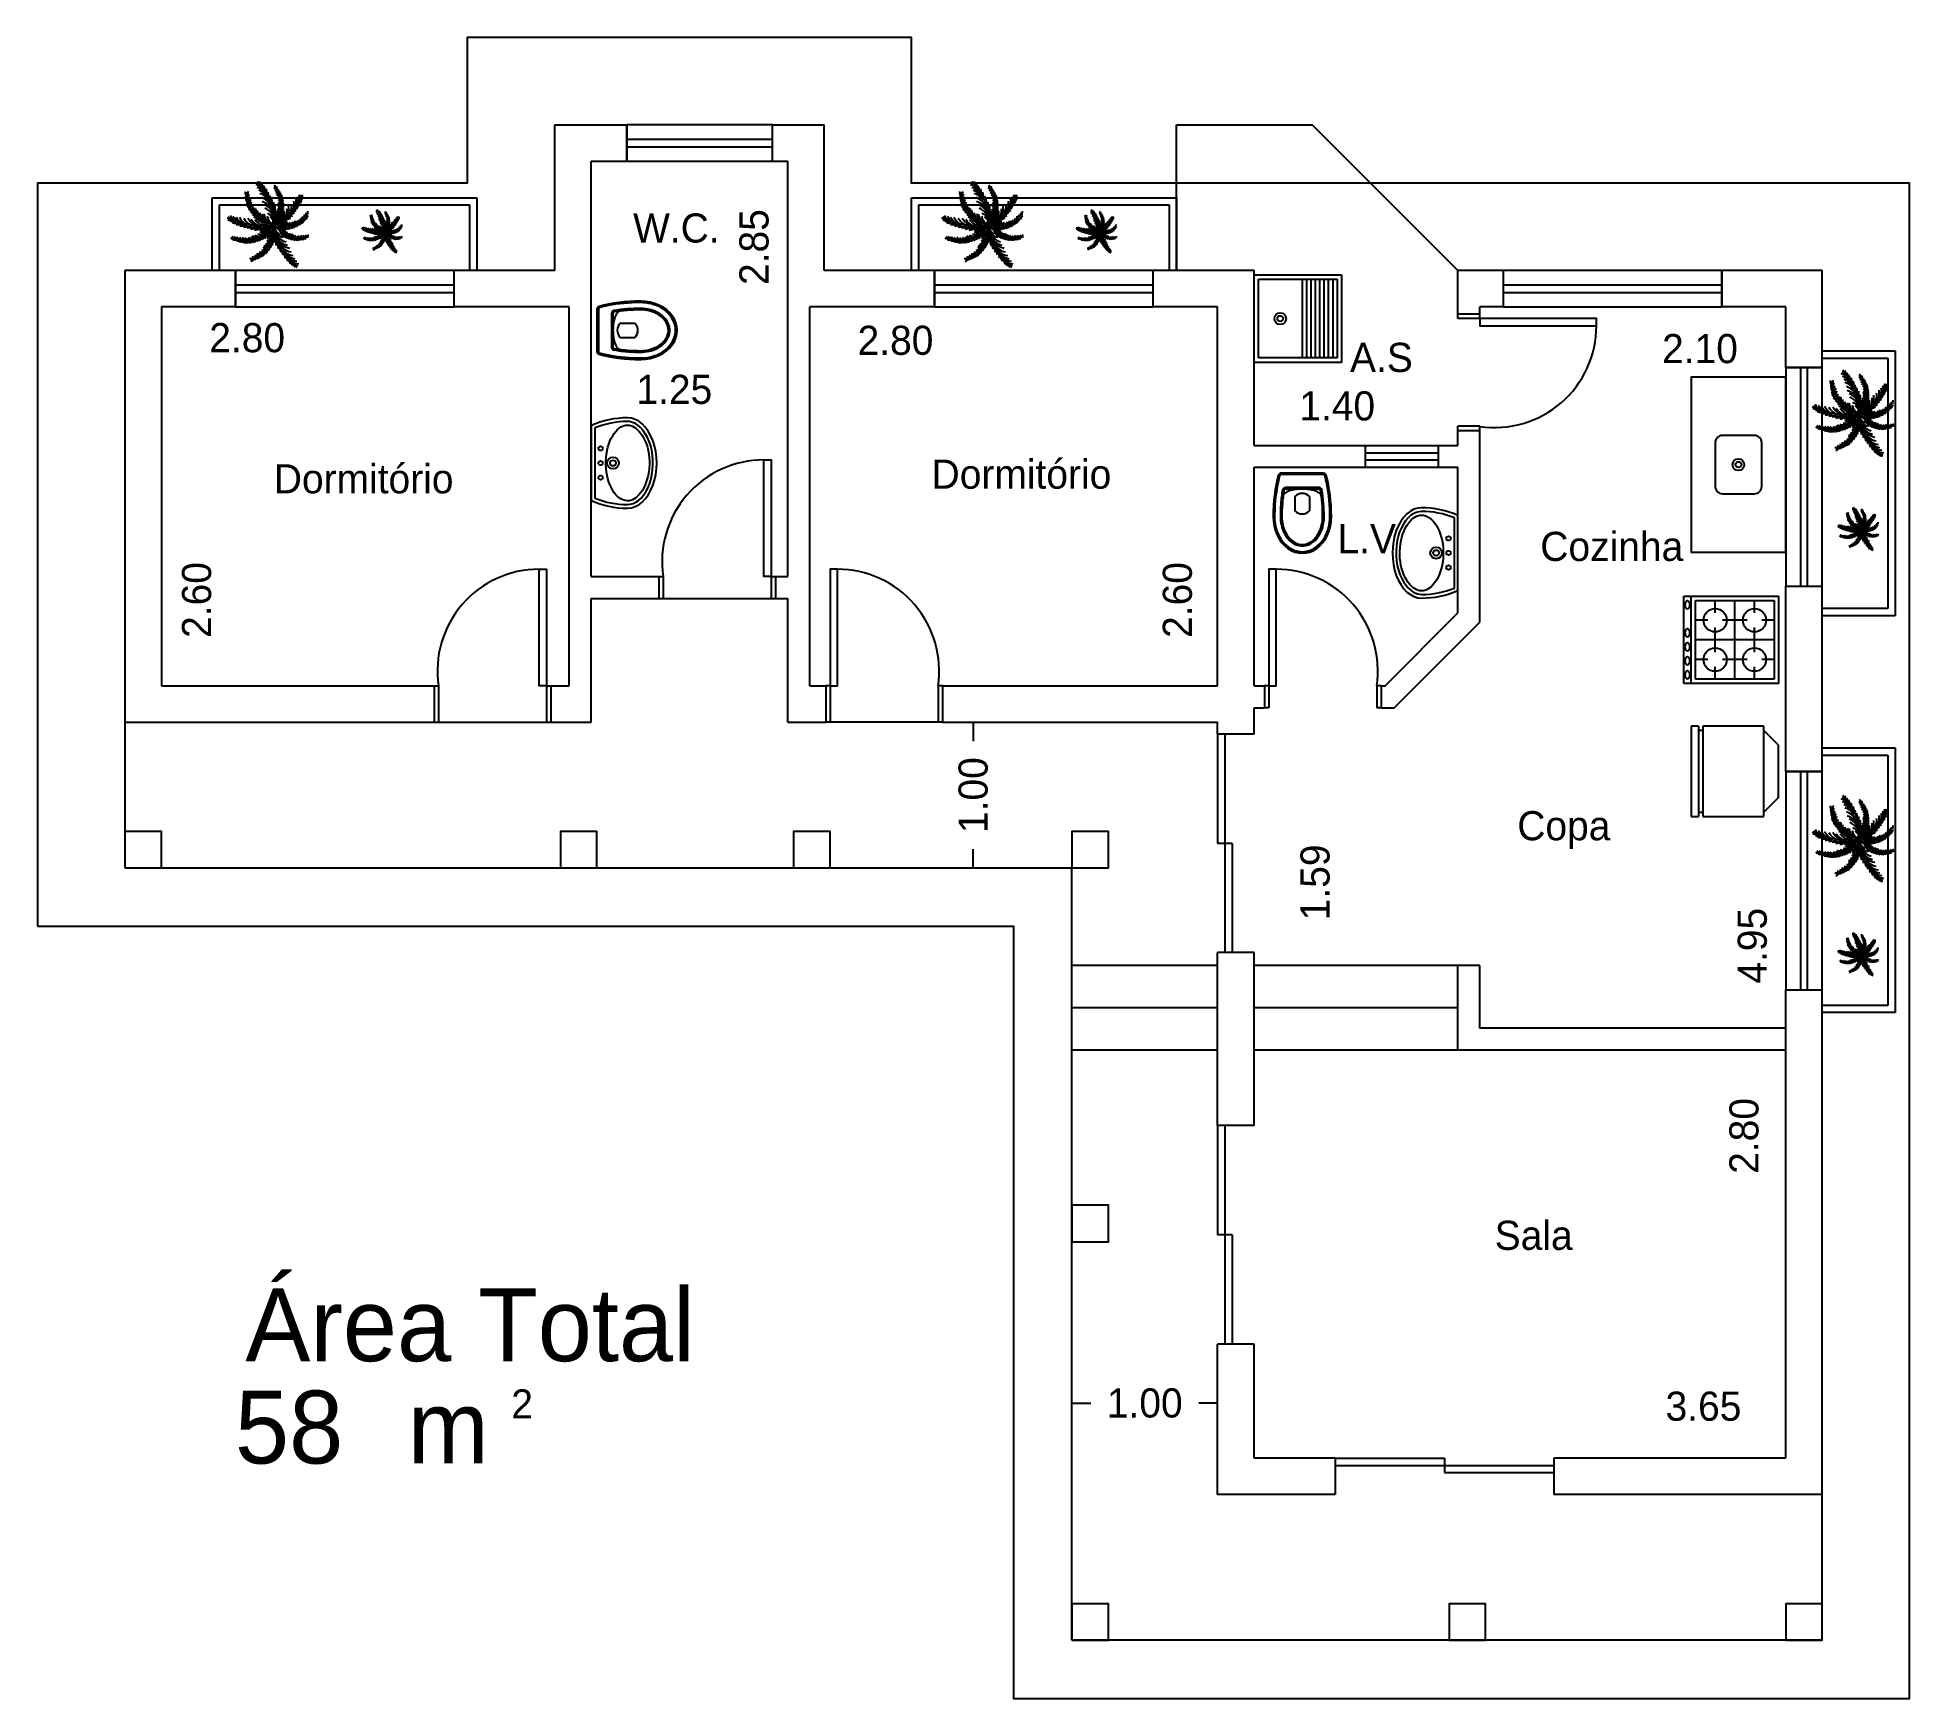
# Model space of a CAD drawing. Extents: x 3.8 to 16.6, y 7 to 18.4.
import ezdxf

# ---------------------------------------------------------------- set-up
doc = ezdxf.new("R2010")
doc.units = 0
doc.layers.get('0').update_dxf_attribs({"linetype": 'CONTINUOUS'})
doc.layers.get('DEFPOINTS').update_dxf_attribs({"linetype": 'CONTINUOUS'})
for name, color, linetype in [('ARQ3', 3, 'CONTINUOUS'), ('BLOCO', 7, 'CONTINUOUS'), ('BLOCOS', 7, 'CONTINUOUS'), ('HACHURA', 1, 'CONTINUOUS'), ('VEGETACAO', 3, 'CONTINUOUS')]:
    doc.layers.add(name, color=color, linetype=linetype)
doc.styles.add('PADRÃO', font='', dxfattribs={"height": 0.2})
doc.styles.get('PADRÃO').set_extended_font_data('AvantGarde Bk BT')
doc.dimstyles.new('PADRÃOS', dxfattribs={"dimtxt": 0.15, "dimasz": 0.1, "dimexe": 1.25, "dimexo": 0.625, "dimgap": 0.1, "dimtad": 0, "dimjust": 1, "dimzin": 1, "dimdsep": 46, "dimtxsty": 'PADRÃO', "dimcen": 2.5, "dimse1": 1, "dimse2": 1, "dimsd1": 1, "dimsd2": 1, "dimclrt": 1, "dimadec": 0, "dimazin": 0, "dimtfac": 1, "dimtdec": 4, "dimtmove": 0, "dimatfit": 3, "dimfxl": 1, "dimtolj": 1, "dimtzin": 0, "dimarcsym": 0})

# ---------------------------------------------------------------- blocks, each defined once
blk = doc.blocks.new('J1')
at = {"layer": 'BLOCO'}
for p, q in [((0, 0.25), (0, 0)), ((1, 0.25), (0, 0.25)), ((1, 0.15), (0, 0.15)), ((1, 0), (1, 0.25)), ((0, 0.1), (1, 0.1)), ((0, 0), (1, 0))]:
    blk.add_line(p, q, dxfattribs=at)
blk = doc.blocks.new('J15')
at = {"layer": 'BLOCO'}
for p, q in [((1.5, 0.25), (0, 0.25)), ((0, 0.25), (0, 0)), ((1.5, 0.15), (0, 0.15)), ((1.5, 0), (1.5, 0.25)), ((0, 0.1), (1.5, 0.1)), ((0, 0), (1.5, 0))]:
    blk.add_line(p, q, dxfattribs=at)
blk = doc.blocks.new('P80D15')
at = {"layer": 'BLOCO', "ltscale": 0.015}
for p, q in [((0, 0.15), (0, 0)), ((0, 0.15), (0.03, 0.15)), ((0.03, 0.15), (0.03, 0)), ((0.77, 0.15), (0.77, 0)), ((0.77, 0.15), (0.8, 0.15)), ((0.8, 0.15), (0.8, 0)), ((0, 0), (0.03, 0)), ((0.77, 0), (0.8, 0))]:
    blk.add_line(p, q, dxfattribs=at)
at = {"layer": 'BLOCO'}
blk.add_lwpolyline([(0.77, 0.15), (0.72, 0.15), (0.72, 0.95), (0.77, 0.95)], close=True, dxfattribs=at)
at = {"layer": 'BLOCO', "ltscale": 0.015}
blk.add_arc((0.72, 0.252), 0.698, 90, 188.4445, dxfattribs=at)
blk = doc.blocks.new('P80E15')
at = {"layer": 'BLOCO', "ltscale": 0.015}
for p, q in [((0.03, 0.15), (0, 0.15)), ((0, 0.15), (0, 0)), ((0.03, 0.15), (0.03, 0)), ((0.8, 0.15), (0.77, 0.15)), ((0.77, 0.15), (0.77, 0)), ((0.8, 0.15), (0.8, 0)), ((0.03, 0), (0, 0)), ((0.8, 0), (0.77, 0))]:
    blk.add_line(p, q, dxfattribs=at)
at = {"layer": 'BLOCO'}
blk.add_lwpolyline([(0.03, 0.15), (0.08, 0.15), (0.08, 0.95), (0.03, 0.95)], close=True, dxfattribs=at)
at = {"layer": 'BLOCO', "ltscale": 0.015}
blk.add_arc((0.08, 0.252), 0.698, 351.5555, 90, dxfattribs=at)
blk = doc.blocks.new('P80D25')
at = {"layer": 'BLOCO', "ltscale": 0.015}
for p, q in [((0, 0.25), (0, 0)), ((0, 0.25), (0.03, 0.25)), ((0.03, 0.25), (0.03, 0)), ((0.77, 0.25), (0.77, 0)), ((0.77, 0.25), (0.8, 0.25)), ((0.8, 0.25), (0.8, 0)), ((0, 0), (0.8, 0))]:
    blk.add_line(p, q, dxfattribs=at)
at = {"layer": 'BLOCO'}
blk.add_lwpolyline([(0.77, 0.25), (0.72, 0.25), (0.72, 1.05), (0.77, 1.05)], close=True, dxfattribs=at)
at = {"layer": 'BLOCO', "ltscale": 0.015}
blk.add_arc((0.72, 0.352), 0.698, 90, 188.4445, dxfattribs=at)
blk = doc.blocks.new('P80E25')
at = {"layer": 'BLOCO', "ltscale": 0.015}
for p, q in [((0.03, 0.25), (0, 0.25)), ((0, 0.25), (0, 0)), ((0.03, 0.25), (0.03, 0)), ((0.8, 0.25), (0.77, 0.25)), ((0.77, 0.25), (0.77, 0)), ((0.8, 0.25), (0.8, 0)), ((0.8, 0), (0, 0))]:
    blk.add_line(p, q, dxfattribs=at)
at = {"layer": 'BLOCO'}
blk.add_lwpolyline([(0.03, 0.25), (0.08, 0.25), (0.08, 1.05), (0.03, 1.05)], close=True, dxfattribs=at)
at = {"layer": 'BLOCO', "ltscale": 0.015}
blk.add_arc((0.08, 0.352), 0.698, 351.5555, 90, dxfattribs=at)
blk = doc.blocks.new('COZINHA')
at = {"layer": 'HACHURA', "ltscale": 0.015, "style": 'PADRÃO'}
blk.add_text('Cozinha', height=0.2, dxfattribs=at).set_placement((-0.658, -0.068))
blk = doc.blocks.new('SALA')
at = {"layer": 'HACHURA', "ltscale": 0.015, "style": 'PADRÃO'}
blk.add_text('Sala', height=0.2, dxfattribs=at).set_placement((-0.233, -0.027))
blk = doc.blocks.new('DORMI')
at = {"layer": 'HACHURA', "ltscale": 0.015, "style": 'PADRÃO'}
blk.add_text('Dormitório', height=0.2, dxfattribs=at).set_placement((-0.516, -0.066))
blk = doc.blocks.new('WC')
at = {"layer": 'HACHURA', "ltscale": 0.015, "style": 'PADRÃO'}
blk.add_text('W.C.', height=0.2, dxfattribs=at).set_placement((-0.137, -0.096))
blk = doc.blocks.new('VASOSAN')
at = {"layer": 'BLOCOS'}
for p, q in [((-0.05, 0.2), (-0.05, 0.3)), ((0.05, 0.2), (0.05, 0.3)), ((-0.116, 0.15), (0.116, 0.15)), ((-0.116, 0.14), (0.116, 0.14)), ((-0.145, 0.05), (0.145, 0.05)), ((-0.145, 0.04), (0.145, 0.04))]:
    blk.add_line(p, q, dxfattribs=at)
for centre, radius, start, end in [((0, 0.25), 0.0707, 44.9896, 134.9689), ((-0.116, 0.16), 0.02, 189.3868, 270), ((-0.116, 0.16), 0.01, 189.3844, 270), ((0, 0.25), 0.0707, 225.0311, 315.0104), ((0.116, 0.16), 0.01, 270, 350.5759), ((0.116, 0.16), 0.02, 270, 350.5771), ((-0.145, 0.06), 0.02, 195.5363, 270), ((-0.145, 0.06), 0.01, 195.5347, 270), ((0.145, 0.06), 0.01, 270, 344.4831), ((0.145, 0.06), 0.02, 270, 344.4637)]:
    blk.add_arc(centre, radius, start, end, dxfattribs=at)
for centre, major_axis, ratio, start_param, end_param in [((0, 0.34), (0, 0.25), 0.8, 4.712389, 7.853982), ((0, 0.34), (0, 0.5), 0.4, 1.570796, 2.178171), ((0, 0.34), (0, 0.5), 0.4, 4.105014, 4.712389), ((0, 0.2), (-0.132, 0), 0.380108, 0, 3.141593)]:
    blk.add_ellipse(centre, major_axis=major_axis, ratio=ratio, start_param=start_param, end_param=end_param, dxfattribs=at)
for points, knots in [([(0.19, 0.34), (0.19, 0.385), (0.18, 0.43), (0.128, 0.535), (0.067, 0.577), (-0.056, 0.582), (-0.118, 0.544), (-0.177, 0.44), (-0.19, 0.39), (-0.19, 0.34)], [4.712389, 4.712389, 4.712389, 4.712389, 5.268705, 5.268705, 6.251972, 6.251972, 7.235239, 7.235239, 7.853982, 7.853982, 7.853982, 7.853982]), ([(0.15, 0.34), (0.15, 0.379), (0.141, 0.418), (0.098, 0.505), (0.052, 0.537), (-0.036, 0.543), (-0.083, 0.519), (-0.137, 0.434), (-0.15, 0.387), (-0.15, 0.34)], [4.712389, 4.712389, 4.712389, 4.712389, 5.267304, 5.267304, 6.225165, 6.225165, 7.183027, 7.183027, 7.853982, 7.853982, 7.853982, 7.853982]), ([(0.14, 0.34), (0.14, 0.377), (0.131, 0.415), (0.086, 0.506), (0.035, 0.535), (-0.049, 0.525), (-0.088, 0.498), (-0.13, 0.419), (-0.14, 0.379), (-0.14, 0.34)], [4.712389, 4.712389, 4.712389, 4.712389, 5.266985, 5.266985, 6.376176, 6.376176, 7.268653, 7.268653, 7.853982, 7.853982, 7.853982, 7.853982]), ([(-0.19, 0.34), (-0.19, 0.263), (-0.183, 0.186), (-0.165, 0.096), (-0.16, 0.076), (-0.155, 0.057)], [1.5707963, 1.5707963, 1.5707963, 1.5707963, 2.0374558, 2.0374558, 2.1781714, 2.1781714, 2.1781714, 2.1781714]), ([(0.126, 0.158), (0.13, 0.188), (0.134, 0.22), (0.139, 0.281), (0.14, 0.31), (0.14, 0.34)], [4.3194242, 4.3194242, 4.3194242, 4.3194242, 4.5261468, 4.5261468, 4.712389, 4.712389, 4.712389, 4.712389]), ([(0.135, 0.157), (0.141, 0.188), (0.145, 0.222), (0.149, 0.283), (0.15, 0.312), (0.15, 0.34)], [4.3194149, 4.3194149, 4.3194149, 4.3194149, 4.5352774, 4.5352774, 4.712389, 4.712389, 4.712389, 4.712389]), ([(0.155, 0.057), (0.171, 0.118), (0.183, 0.188), (0.189, 0.287), (0.19, 0.314), (0.19, 0.34)], [4.1050166, 4.1050166, 4.1050166, 4.1050166, 4.5531772, 4.5531772, 4.712389, 4.712389, 4.712389, 4.712389])]:
    blk.add_open_spline(points, degree=3, knots=knots, dxfattribs=at)
for points in [[(-0.15, 0.34), (-0.15, 0.277), (-0.145, 0.214), (-0.135, 0.157)], [(-0.14, 0.34), (-0.14, 0.278), (-0.135, 0.215), (-0.126, 0.158)]]:
    blk.add_open_spline(points, degree=3, dxfattribs=at)
blk = doc.blocks.new('LAVAT')
at = {"layer": 'BLOCOS'}
for p, q in [((-0.257, 0), (0.257, 0)), ((-0.241, 0.025), (0.241, 0.025))]:
    blk.add_line(p, q, dxfattribs=at)
for centre, radius in [((0, 0.15), 0.04), ((0, 0.15), 0.02), ((-0.1, 0.065), 0.015), ((0, 0.065), 0.015), ((0.1, 0.065), 0.015)]:
    blk.add_circle(centre, radius, dxfattribs=at)
for centre, radius, start, end in [((0.31, 0.25), 0.62, 180, 203.78), ((0.31, 0.25), 0.595, 180, 202.2114), ((-0.31, 0.25), 0.595, 337.7886, 360), ((-0.31, 0.25), 0.62, 336.22, 0)]:
    blk.add_arc(centre, radius, start, end, dxfattribs=at)
blk.add_ellipse((0, 0.25), major_axis=(0.31, 0), ratio=0.645161, start_param=0, end_param=3.141593, dxfattribs=at)
for points, knots in [([(0.285, 0.25), (0.285, 0.3), (0.245, 0.354), (0.101, 0.423), (0, 0.434), (-0.174, 0.399), (-0.244, 0.353), (-0.28, 0.286), (-0.285, 0.268), (-0.285, 0.25)], [0, 0, 0, 0, 0.936148, 0.936148, 1.872296, 1.872296, 2.808445, 2.808445, 3.139385, 3.139385, 3.139385, 3.139385]), ([(0.26, 0.25), (0.26, 0.278), (0.242, 0.313), (0.164, 0.37), (0.103, 0.392), (-0.029, 0.404), (-0.098, 0.394), (-0.203, 0.348), (-0.24, 0.314), (-0.266, 0.253), (-0.263, 0.224), (-0.216, 0.162), (-0.168, 0.131), (-0.048, 0.098), (0.023, 0.096), (0.148, 0.123), (0.201, 0.15), (0.251, 0.205), (0.26, 0.229), (0.26, 0.25)], [0, 0, 0, 0, 0.718092, 0.718092, 1.436184, 1.436184, 2.154275, 2.154275, 2.872367, 2.872367, 3.590459, 3.590459, 4.308551, 4.308551, 5.026643, 5.026643, 5.744734, 5.744734, 6.283185, 6.283185, 6.283185, 6.283185])]:
    blk.add_open_spline(points, degree=3, knots=knots, dxfattribs=at)
blk = doc.blocks.new('*D12')
at = {"layer": 'DEFPOINTS', "color": 0, "linetype": 'ByBlock', "ltscale": 0.015}
for p in [(150.541, 145.219), (152.641, 145.219), (150.541, 144.932)]:
    blk.add_point(p, dxfattribs=at)
at = {"color": 1, "linetype": 'ByBlock', "ltscale": 0.015, "insert": (152.052, 144.932), "char_height": 0.2, "attachment_point": 5, "style": 'PADRÃO'}
blk.add_mtext('\\A1;2.10', dxfattribs=at)
blk = doc.blocks.new('*D13')
at = {"layer": 'DEFPOINTS', "color": 0, "linetype": 'ByBlock', "ltscale": 0.015}
for p in [(152.412, 145.219), (152.641, 145.219), (152.641, 140.269)]:
    blk.add_point(p, dxfattribs=at)
at = {"color": 1, "linetype": 'ByBlock', "ltscale": 0.015, "insert": (152.412, 140.835), "char_height": 0.2, "attachment_point": 5, "rotation": 90, "style": 'PADRÃO'}
blk.add_mtext('\\A1;4.95', dxfattribs=at)
blk = doc.blocks.new('*D14')
at = {"layer": 'DEFPOINTS', "color": 0, "linetype": 'ByBlock', "ltscale": 0.015}
for p in [(148.991, 142.289), (149.411, 142.289), (148.991, 140.699)]:
    blk.add_point(p, dxfattribs=at)
at = {"color": 1, "linetype": 'ByBlock', "ltscale": 0.015, "insert": (149.411, 141.27), "char_height": 0.2, "attachment_point": 5, "rotation": 90, "style": 'PADRÃO'}
blk.add_mtext('\\A1;1.59', dxfattribs=at)
blk = doc.blocks.new('*D15')
at = {"layer": 'DEFPOINTS', "color": 0, "linetype": 'ByBlock', "ltscale": 0.015}
for p in [(150.391, 144.539), (148.991, 144.269), (150.391, 144.269)]:
    blk.add_point(p, dxfattribs=at)
at = {"color": 1, "linetype": 'ByBlock', "ltscale": 0.015, "insert": (149.562, 144.539), "char_height": 0.2, "attachment_point": 5, "style": 'PADRÃO'}
blk.add_mtext('\\A1;1.40', dxfattribs=at)
blk = doc.blocks.new('*D16')
at = {"layer": 'DEFPOINTS', "color": 0, "linetype": 'ByBlock', "ltscale": 0.015}
for p in [(152.641, 140.119), (152.355, 137.319), (152.641, 137.319)]:
    blk.add_point(p, dxfattribs=at)
at = {"color": 1, "linetype": 'ByBlock', "ltscale": 0.015, "insert": (152.355, 139.53), "char_height": 0.2, "attachment_point": 5, "rotation": 90, "style": 'PADRÃO'}
blk.add_mtext('\\A1;2.80', dxfattribs=at)
blk = doc.blocks.new('*D17')
at = {"layer": 'DEFPOINTS', "color": 0, "linetype": 'ByBlock', "ltscale": 0.015}
for p in [(148.991, 137.674), (148.991, 137.319), (152.641, 137.319)]:
    blk.add_point(p, dxfattribs=at)
at = {"color": 1, "linetype": 'ByBlock', "ltscale": 0.015, "insert": (152.076, 137.674), "char_height": 0.2, "attachment_point": 5, "style": 'PADRÃO'}
blk.add_mtext('\\A1;3.65', dxfattribs=at)
blk = doc.blocks.new('*D18')
at = {"color": 0, "linetype": 'ByBlock', "ltscale": 0.015}
for p, q in [((147.064, 142.369), (147.064, 142.24)), ((147.064, 141.369), (147.064, 141.498))]:
    blk.add_line(p, q, dxfattribs=at)
at = {"layer": 'DEFPOINTS', "color": 0, "linetype": 'ByBlock', "ltscale": 0.015}
for p in [(145.791, 142.369), (145.832, 141.369), (147.064, 141.369)]:
    blk.add_point(p, dxfattribs=at)
at = {"color": 1, "linetype": 'ByBlock', "ltscale": 0.015, "insert": (147.064, 141.869), "char_height": 0.2, "attachment_point": 5, "rotation": 90, "style": 'PADRÃO'}
blk.add_mtext('\\A1;1.00', dxfattribs=at)
blk = doc.blocks.new('*D19')
at = {"layer": 'DEFPOINTS', "color": 0, "linetype": 'ByBlock', "ltscale": 0.015}
for p in [(145.941, 145.219), (148.741, 145.219), (148.741, 144.989)]:
    blk.add_point(p, dxfattribs=at)
at = {"color": 1, "linetype": 'ByBlock', "ltscale": 0.015, "insert": (146.53, 144.989), "char_height": 0.2, "attachment_point": 5, "style": 'PADRÃO'}
blk.add_mtext('\\A1;2.80', dxfattribs=at)
blk = doc.blocks.new('*D20')
at = {"layer": 'DEFPOINTS', "color": 0, "linetype": 'ByBlock', "ltscale": 0.015}
for p in [(148.466, 145.219), (148.741, 145.219), (148.741, 142.619)]:
    blk.add_point(p, dxfattribs=at)
at = {"color": 1, "linetype": 'ByBlock', "ltscale": 0.015, "insert": (148.466, 143.208), "char_height": 0.2, "attachment_point": 5, "rotation": 90, "style": 'PADRÃO'}
blk.add_mtext('\\A1;2.60', dxfattribs=at)
blk = doc.blocks.new('*D21')
at = {"layer": 'DEFPOINTS', "color": 0, "linetype": 'ByBlock', "ltscale": 0.015}
for p in [(141.491, 145.219), (144.291, 145.219), (144.291, 145.007)]:
    blk.add_point(p, dxfattribs=at)
at = {"color": 1, "linetype": 'ByBlock', "ltscale": 0.015, "insert": (142.08, 145.007), "char_height": 0.2, "attachment_point": 5, "style": 'PADRÃO'}
blk.add_mtext('\\A1;2.80', dxfattribs=at)
blk = doc.blocks.new('*D22')
at = {"layer": 'DEFPOINTS', "color": 0, "linetype": 'ByBlock', "ltscale": 0.015}
for p in [(141.491, 145.219), (141.734, 145.219), (141.491, 142.619)]:
    blk.add_point(p, dxfattribs=at)
at = {"color": 1, "linetype": 'ByBlock', "ltscale": 0.015, "insert": (141.734, 143.208), "char_height": 0.2, "attachment_point": 5, "rotation": 90, "style": 'PADRÃO'}
blk.add_mtext('\\A1;2.60', dxfattribs=at)
blk = doc.blocks.new('*D23')
at = {"layer": 'DEFPOINTS', "color": 0, "linetype": 'ByBlock', "ltscale": 0.015}
for p in [(144.441, 146.219), (145.687, 146.219), (145.687, 144.652)]:
    blk.add_point(p, dxfattribs=at)
at = {"color": 1, "linetype": 'ByBlock', "ltscale": 0.015, "insert": (145.012, 144.652), "char_height": 0.2, "attachment_point": 5, "style": 'PADRÃO'}
blk.add_mtext('\\A1;1.25', dxfattribs=at)
blk = doc.blocks.new('*D24')
at = {"layer": 'DEFPOINTS', "color": 0, "linetype": 'ByBlock', "ltscale": 0.015}
for p in [(145.791, 146.219), (145.56, 143.369), (145.791, 143.369)]:
    blk.add_point(p, dxfattribs=at)
at = {"color": 1, "linetype": 'ByBlock', "ltscale": 0.015, "insert": (145.56, 145.63), "char_height": 0.2, "attachment_point": 5, "rotation": 90, "style": 'PADRÃO'}
blk.add_mtext('\\A1;2.85', dxfattribs=at)
blk = doc.blocks.new('*D25')
at = {"color": 0, "linetype": 'ByBlock', "ltscale": 0.015}
for p, q in [((147.741, 137.696), (147.87, 137.696)), ((148.741, 137.696), (148.612, 137.696))]:
    blk.add_line(p, q, dxfattribs=at)
at = {"layer": 'DEFPOINTS', "color": 0, "linetype": 'ByBlock', "ltscale": 0.015}
for p in [(148.741, 139.602), (147.741, 138.805), (148.741, 137.696)]:
    blk.add_point(p, dxfattribs=at)
at = {"color": 1, "linetype": 'ByBlock', "ltscale": 0.015, "insert": (148.241, 137.696), "char_height": 0.2, "attachment_point": 5, "style": 'PADRÃO'}
blk.add_mtext('\\A1;1.00', dxfattribs=at)
blk = doc.blocks.new('COQUEIRO')
at = {"layer": 'VEGETACAO', "color": 3, "linetype": 'Continuous'}
blk.add_circle((0.049, -0.162), 0.00953, dxfattribs=at)
for centre, radius, start, end in [((-0.299, 0.331), 0.215, 52.6629, 75.7817), ((-0.259, 0.482), 0.0892, 38.1006, 73.5521), ((-0.284, 0.512), 0.0956, 18.0047, 51.1933), ((-0.285, 0.513), 0.111, 0.6626, 37.5314), ((-1.168, -0.101), 1.168, 3.5835, 33.6794), ((-0.254, 0.492), 0.105, 349.125, 34.4798), ((-0.267, 0.444), 0.149, 349.0829, 34.1136), ((0.741, 1.47), 1.208, 231.9861, 234.0507), ((-0.055, 0.47), 0.0894, 12.9337, 47.4601), ((-0.059, 0.457), 0.109, 0.5145, 32.9054), ((-0.273, 0.458), 0.126, 185.1349, 217.5259), ((-0.209, 0.448), 0.193, 198.128, 215.9464), ((-0.318, 0.364), 0.0712, 188.0675, 242.1386), ((-0.257, 0.371), 0.135, 200.7567, 234.9528), ((0.094, 0.463), 0.476, 182.9668, 259.2216), ((-0.273, 0.327), 0.111, 198.0801, 245.3084), ((-0.204, 0.355), 0.193, 207.8104, 244.988), ((-0.215, 0.363), 0.16, 147.4511, 171.1195), ((-0.235, 0.333), 0.131, 143.0351, 174.9902), ((-0.23, 0.309), 0.12, 146.9211, 187.0151), ((-0.204, 0.277), 0.13, 151.2763, 189.7632), ((-0.149, 0.26), 0.168, 166.1343, 195.0599), ((-0.128, 0.238), 0.166, 172.7381, 203.0098), ((-0.297, 0.267), 0.246, 51.4822, 73.9367), ((-0.263, 0.278), 0.194, 39.1625, 73.1299), ((-0.27, 0.17), 0.26, 46.8609, 72.9794), ((-0.219, 0.184), 0.185, 37.8311, 75.0496), ((-0.263, 0.022), 0.304, 46.4938, 70.6456), ((-0.19, 0.092), 0.181, 33.5502, 73.0784), ((-0.298, 0.41), 0.204, 347.9478, 21.0006), ((-0.332, 0.373), 0.261, 347.4771, 14.0082), ((-0.322, 0.333), 0.276, 343.6236, 11.7485), ((-0.44, 0.277), 0.415, 346.7497, 9.4474), ((-0.468, 0.269), 0.466, 342.5956, 3.6479), ((-0.313, 0.264), 0.414, 318.8188, 35.0736), ((-0.048, 0.361), 0.139, 46.9209, 70.5892), ((-0.508, 0.869), 1.015, 300.1574, 330.2533), ((-0.018, 0.352), 0.114, 43.0502, 75.0053), ((-0.008, 0.332), 0.104, 31.0253, 71.1192), ((-0.009, 0.296), 0.113, 28.2771, 66.7641), ((-0.038, 0.255), 0.146, 22.9804, 51.906), ((-0.164, 0.133), 0.265, 14.2817, 33.7065), ((-0.097, 0.416), 0.167, 2.0939, 19.9124), ((-0.04, 0.229), 0.144, 15.0306, 45.3023), ((-0.114, 0.163), 0.222, 17.0459, 37.5071), ((0.023, 0.417), 0.062, 335.9018, 29.9729), ((-0.023, 0.389), 0.117, 343.0876, 17.2837), ((-0.013, 0.295), 0.144, 317.5655, 358.3889), ((0.011, 0.368), 0.0962, 332.732, 19.9602), ((-0.051, 0.35), 0.168, 333.0524, 10.23), ((-0.081, 0.334), 0.206, 330.8344, 359.7063), ((0.082, 0.242), 0.161, 334.405, 11.6236), ((0.051, 0.277), 0.226, 343.4348, 9.5533), ((0.227, 0.391), 0.177, 284.5217, 317.5745), ((0.138, 0.313), 0.169, 335.7364, 9.7039), ((0.265, 0.381), 0.13, 285.6568, 330.6875), ((0.116, 0.335), 0.214, 348.0561, 10.5106), ((0.308, 0.389), 0.0913, 285.6989, 331.0537), ((0.166, 0.362), 0.187, 349.2369, 12.3557), ((0.312, 0.421), 0.0966, 297.2365, 334.1054), ((0.298, 0.389), 0.0776, 334.6746, 10.1261), ((0.312, 0.42), 0.0831, 314.5786, 347.7673), ((-0.583, 0.162), 0.0956, 230.2731, 263.4617), ((-0.584, 0.162), 0.111, 243.935, 280.8039), ((-0.548, 0.144), 0.0892, 207.9143, 243.3658), ((-0.409, 0.213), 0.215, 205.6847, 228.8035), ((-0.158, 1.15), 1.168, 247.7871, 277.883), ((-0.557, 0.136), 0.105, 246.9866, 292.3414), ((-0.513, 0.159), 0.149, 247.3528, 292.3836), ((-0.345, 0.223), 0.246, 207.5298, 229.9842), ((-0.349, 0.188), 0.194, 208.3365, 242.3039), ((-0.485, 0.196), 0.204, 260.4659, 293.5186), ((-0.245, 0.217), 0.26, 208.4871, 234.6056), ((-0.249, 0.164), 0.185, 206.4168, 243.6353), ((-0.098, 0.239), 0.304, 210.8208, 234.9726), ((-0.166, 0.362), 0.237, 218.3341, 247.2059), ((-0.199, 0.279), 0.166, 219.6514, 260.4749), ((-0.476, -0.046), 0.476, 289.6767, 5.9315), ((-0.153, 0.153), 0.181, 208.388, 247.9163), ((-0.134, 0.375), 0.295, 236.3634, 257.9949), ((-0.129, 0.326), 0.269, 236.824, 265.8), ((-0.015, 0.231), 0.255, 180.5332, 200.9945), ((-0.035, 0.241), 0.289, 217.7478, 242.6917), ((0.052, 0.239), 0.305, 184.3339, 203.7587), ((-0.117, 0.314), 0.275, 242.0966, 270.9498), ((-0.045, 0.195), 0.185, 182.8812, 217.2905), ((-0.045, 0.526), 0.51, 249.9963, 268.3797), ((-0.052, 0.162), 0.142, 182.7518, 227.4485), ((0.051, 0.241), 0.312, 220.1991, 235.6262), ((0.089, 0.195), 0.256, 192.2086, 217.6751), ((0.112, 0.197), 0.259, 193.5624, 222.692), ((-0.033, 0.127), 0.147, 227.1388, 254.0555), ((-0.253, -0.041), 0.289, 38.7747, 63.7186), ((0.069, 0.142), 0.167, 191.4918, 237.4538), ((-0.236, -0.125), 0.312, 45.8402, 61.2673), ((-0.14, -0.02), 0.147, 27.4109, 54.3276), ((-0.345, 0.224), 0.363, 335.5765, 3.9904), ((-0.273, 0.176), 0.302, 331.7284, 1.2298), ((-0.286, 0.135), 0.316, 332.7885, 358.0296), ((0.35, 0.221), 0.414, 212.1088, 288.3636), ((0.018, 0.275), 0.275, 269.3624, 294.6035), ((-0.183, 0.072), 0.225, 355.3484, 24.478), ((-0.252, 0.381), 0.444, 309.6606, 328.0441), ((-0.166, 0.083), 0.223, 0.3652, 25.8318), ((0.031, 0.128), 0.145, 272.5176, 318.4796), ((0.055, 0.281), 0.262, 268.3023, 297.8037), ((-0.052, 0.136), 0.124, 350.5919, 35.2886), ((-0.088, 0.275), 0.239, 307.0906, 335.9438), ((-0.074, 0.154), 0.161, 0.7499, 35.1592), ((-0.046, 0.102), 0.128, 323.9848, 350.9015), ((-0.087, 0.29), 0.234, 312.2404, 341.2164), ((0.065, 0.356), 0.316, 272.1505, 300.5643), ((0.009, 0.189), 0.225, 287.2794, 316.409), ((-0.11, 0.326), 0.257, 320.0455, 341.677), ((-0.165, 0.135), 0.271, 342.4141, 357.8413), ((0.026, 0.177), 0.223, 292.2962, 317.7628), ((0.051, 0.469), 0.405, 279.1695, 300.2219), ((-0.106, 0.181), 0.251, 335.3486, 0.2926), ((0.117, 0.091), 0.124, 282.5229, 327.2196), ((0.068, 0.45), 0.361, 283.3236, 306.0214), ((0.022, 0.184), 0.158, 330.1241, 9.6524), ((0.126, 0.119), 0.161, 292.6809, 327.0902), ((-0.061, 0.214), 0.264, 343.0677, 7.2196), ((0.158, 0.381), 0.24, 280.1975, 308.3224), ((0.073, 0.195), 0.265, 306.2127, 325.6375), ((0.185, 0.404), 0.227, 284.051, 310.5822), ((0.12, 0.159), 0.222, 308.9769, 329.4381), ((0.291, 0.192), 0.206, 262.7654, 291.6372), ((0.208, 0.115), 0.144, 306.9615, 337.2333), ((0.316, 0.171), 0.168, 264.9834, 302.161), ((0.233, 0.123), 0.146, 314.9114, 343.837), ((0.356, 0.12), 0.0962, 264.663, 311.8912), ((0.282, 0.112), 0.113, 320.2081, 358.6951), ((0.363, 0.159), 0.117, 275.0186, 309.2147), ((0.316, 0.124), 0.104, 322.9563, 3.0502), ((0.406, 0.127), 0.062, 267.8328, 321.9039), ((0.361, 0.238), 0.167, 294.0249, 311.8434), ((0.33, 0.14), 0.114, 334.9811, 6.9363), ((0.328, 0.172), 0.139, 338.8519, 2.5202), ((-0.543, -0.102), 0.103, 238.6493, 273.1756), ((-1.395, -1.3), 1.39, 52.0587, 54.1233), ((-0.531, -0.093), 0.126, 253.2039, 285.5949), ((-0.399, 0.25), 0.476, 251.0358, 327.2906), ((-0.421, -0.075), 0.16, 215.5201, 239.1885), ((-0.401, -0.105), 0.131, 211.1041, 243.0592), ((-0.498, -0.037), 0.193, 266.197, 284.0154), ((-0.46, -0.17), 0.0712, 256.1365, 310.2076), ((-0.377, -0.109), 0.12, 214.9901, 255.0841), ((-0.456, 0.237), 0.261, 267.4582, 293.9893), ((-0.444, -0.111), 0.135, 268.8257, 303.0218), ((-0.337, -0.097), 0.13, 219.3453, 257.8322), ((-0.415, 0.235), 0.276, 269.718, 297.8428), ((-0.41, -0.141), 0.111, 266.1491, 313.3774), ((-0.301, -0.052), 0.168, 234.2033, 263.1289), ((-0.41, -0.067), 0.193, 275.8794, 313.057), ((-0.383, 0.362), 0.415, 272.019, 294.7167), ((-0.273, -0.041), 0.166, 240.8071, 271.0788), ((-0.402, -0.03), 0.237, 286.4031, 315.2749), ((-0.381, 0.391), 0.466, 277.8185, 298.8708), ((-0.224, 0.062), 0.255, 248.6022, 269.0635), ((-0.206, 0.127), 0.305, 252.4029, 271.8277), ((-0.337, -0.092), 0.166, 287.7204, 328.5439), ((-0.313, 0.279), 0.363, 277.476, 305.8899), ((-0.201, 0.021), 0.185, 250.9502, 285.3595), ((-0.402, 0.005), 0.295, 304.4324, 326.0639), ((-0.173, 0.002), 0.142, 250.8208, 295.5175), ((-0.355, -0.008), 0.269, 304.893, 333.869), ((-0.252, 0.218), 0.302, 280.2366, 309.738), ((-0.152, 0.144), 0.256, 260.2776, 285.7441), ((-0.145, 0.167), 0.259, 261.6314, 290.761), ((-0.339, -0.002), 0.275, 310.1656, 339.0188), ((-0.121, 0.096), 0.167, 259.5608, 305.5228), ((-0.214, 0.239), 0.316, 283.4369, 308.6779), ((-0.249, -0.022), 0.305, 291.0438, 310.4686), ((-0.509, 0.144), 0.51, 318.0653, 336.4487), ((-0.179, -0.102), 0.185, 289.5911, 324.0004), ((-0.145, -0.099), 0.142, 289.4618, 334.1584), ((-0.226, 0.048), 0.259, 300.2723, 329.4019), ((-0.217, 0.026), 0.256, 298.9185, 324.3851), ((-0.163, 0.007), 0.167, 298.2017, 344.1637), ((-0.215, -0.274), 0.166, 326.3614, 7.1848), ((-0.326, -0.239), 0.295, 343.0734, 4.7049), ((-0.281, -0.22), 0.269, 343.5339, 12.5099), ((-0.272, -0.206), 0.275, 348.8065, 17.6597), ((0.307, -0.181), 0.302, 160.3741, 189.8755), ((1.149, 0.228), 1.168, 192.2291, 222.325), ((0.385, -0.217), 0.363, 164.2222, 192.6361), ((0.108, 0.09), 0.145, 233.8766, 279.8386), ((0.146, -0.006), 0.147, 216.0566, 242.9733), ((0.225, 0.111), 0.312, 234.4859, 249.913), ((0.129, 0.151), 0.225, 248.6385, 277.768), ((0.514, -0.243), 0.466, 171.2413, 192.2936), ((0.254, 0.031), 0.289, 227.4204, 252.3643), ((0.271, 0.368), 0.444, 241.5916, 259.9751), ((0.296, 0.002), 0.239, 200.3806, 229.2339), ((0.134, 0.131), 0.223, 253.6553, 279.1219), ((0.487, -0.255), 0.415, 175.3954, 198.0931), ((0.212, -0.11), 0.181, 222.1958, 261.7241), ((0.152, 0.007), 0.124, 243.8819, 288.5786), ((0.31, -0.003), 0.234, 205.5304, 234.5064), ((0.233, 0.177), 0.239, 239.0216, 267.8748), ((0.177, 0.023), 0.161, 254.0399, 288.4492), ((0.351, 0.008), 0.257, 213.3355, 234.967), ((0.247, 0.182), 0.234, 244.1714, 273.1474), ((0.293, -0.076), 0.144, 210.8556, 251.679), ((0.182, 0.115), 0.265, 267.5717, 286.9965), ((0.272, 0.216), 0.257, 251.9764, 273.608), ((0.196, 0.059), 0.222, 270.3359, 290.7972), ((0.351, -0.022), 0.206, 224.1245, 252.9963), ((0.279, 0.115), 0.144, 249.4965, 290.3199), ((0.238, -0.031), 0.144, 268.3206, 298.5923), ((0.357, -0.055), 0.168, 226.3424, 263.52), ((0.262, -0.041), 0.146, 276.2705, 305.1961), ((0.356, -0.119), 0.0962, 226.022, 273.2503), ((0.294, -0.08), 0.113, 281.5672, 320.0541), ((0.386, -0.093), 0.117, 236.3776, 270.5737), ((0.328, -0.091), 0.104, 284.3154, 324.4093), ((0.4, -0.145), 0.062, 229.1918, 283.263), ((0.434, -0.03), 0.167, 255.384, 273.2024), ((0.349, -0.087), 0.114, 296.3402, 328.2953), ((0.367, -0.061), 0.139, 300.2109, 323.8793), ((-0.291, -0.313), 0.16, 254.1611, 277.8294), ((-0.365, -0.397), 0.126, 291.8449, 324.2358), ((-0.257, -0.324), 0.131, 249.745, 281.7002), ((-0.235, -0.312), 0.12, 253.6311, 293.725), ((-0.374, -0.332), 0.193, 304.8379, 322.6564), ((-0.212, -0.278), 0.13, 257.9862, 296.4732), ((-0.262, -0.412), 0.0712, 294.7774, 348.8486), ((-0.286, -0.356), 0.135, 307.4666, 341.6627), ((-0.211, -0.22), 0.168, 272.8443, 301.7699), ((-0.24, -0.358), 0.111, 304.7901, 352.0184), ((-0.196, -0.194), 0.166, 279.448, 309.7198), ((-0.287, -0.3), 0.193, 314.5204, 351.6979), ((-0.222, -0.084), 0.255, 287.2432, 307.7044), ((-0.304, -0.267), 0.237, 325.0441, 353.9159), ((0.274, -0.03), 0.304, 235.1395, 259.2913), ((0.379, -0.328), 0.276, 172.2693, 200.3941), ((0.255, -0.197), 0.185, 226.4768, 263.6953), ((0.395, -0.366), 0.261, 176.1228, 202.6539), ((0.303, -0.175), 0.26, 235.5066, 261.625), ((0.366, -0.407), 0.204, 176.5935, 209.6462), ((0.312, -0.283), 0.194, 227.8082, 261.7756), ((0.341, -0.446), 0.149, 177.7285, 222.7593), ((0.344, -0.266), 0.246, 240.1279, 262.5823), ((0.335, -0.495), 0.105, 177.7707, 223.1255), ((0.356, -0.33), 0.215, 241.3086, 264.4274), ((0.369, -0.512), 0.111, 189.3083, 226.1771), ((0.339, -0.484), 0.0892, 226.7463, 262.1978), ((0.368, -0.511), 0.0956, 206.6504, 239.839)]:
    blk.add_arc(centre, radius, start, end, dxfattribs=at)
blk = doc.blocks.new('AV5')
at = {"layer": 'VEGETACAO', "xscale": 0.5, "yscale": 0.5, "zscale": 0.5}
blk.add_blockref('COQUEIRO', (-0.028, 0.096), dxfattribs=at)
blk = doc.blocks.new('PIA')
at = {"layer": 'BLOCOS'}
blk.add_lwpolyline([(-0.6, 0), (0.6, 0), (0.6, 0.65), (-0.6, 0.65)], close=True, dxfattribs=at)
blk.add_lwpolyline([(-0.15, 0.165), (0.15, 0.165, 0.414214), (0.2, 0.215), (0.2, 0.435, 0.414214), (0.15, 0.485), (-0.15, 0.485, 0.414214), (-0.2, 0.435), (-0.2, 0.215, 0.414214)], format="xyb", close=True, dxfattribs=at)
for radius in [0.04, 0.02]:
    blk.add_circle((0, 0.325), radius, dxfattribs=at)
blk = doc.blocks.new('FOGÃO4B')
at = {"layer": 'BLOCOS'}
for p, q in [((-0.3, 0.7), (0.3, 0.7)), ((-0.3, 0.05), (-0.3, 0.7)), ((-0.3, 0.65), (0.3, 0.65)), ((0.3, 0.7), (0.3, 0.05)), ((-0.27, 0.62), (0.27, 0.62)), ((-0.27, 0.08), (-0.27, 0.62)), ((-0.135, 0.535), (-0.135, 0.62)), ((0, 0.08), (0, 0.62)), ((0.135, 0.535), (0.135, 0.62)), ((0.27, 0.62), (0.27, 0.08)), ((-0.27, 0.485), (-0.185, 0.485)), ((-0.135, 0.265), (-0.135, 0.435)), ((-0.085, 0.485), (0.085, 0.485)), ((0.135, 0.265), (0.135, 0.435)), ((0.185, 0.485), (0.27, 0.485)), ((-0.27, 0.35), (0.27, 0.35)), ((-0.27, 0.215), (-0.185, 0.215)), ((-0.135, 0.08), (-0.135, 0.165)), ((-0.085, 0.215), (0.085, 0.215)), ((0.135, 0.08), (0.135, 0.165)), ((0.185, 0.215), (0.27, 0.215)), ((0.3, 0.05), (-0.3, 0.05)), ((0.27, 0.08), (-0.27, 0.08))]:
    blk.add_line(p, q, dxfattribs=at)
for centre in [(-0.135, 0.485), (0.135, 0.485), (-0.135, 0.215), (0.135, 0.215)]:
    blk.add_circle(centre, 0.08, dxfattribs=at)
for centre in [(-0.24, 0.675), (-0.144, 0.675), (-0.048, 0.675), (0.048, 0.675), (0.24, 0.675)]:
    blk.add_ellipse(centre, major_axis=(-0.03, 0), ratio=0.5, dxfattribs=at)
blk = doc.blocks.new('GELAD')
at = {"layer": 'BLOCOS'}
for p, q in [((0.31, 0.65), (-0.31, 0.65)), ((-0.31, 0.65), (-0.31, 0.6)), ((0.31, 0.6), (0.31, 0.65)), ((0.31, 0.6), (-0.31, 0.6)), ((0.31, 0.57), (-0.31, 0.57)), ((-0.31, 0.57), (-0.31, 0.15)), ((-0.28, 0.6), (-0.28, 0.57)), ((0.28, 0.57), (0.28, 0.6)), ((0.31, 0.15), (0.31, 0.57)), ((-0.31, 0.15), (0.31, 0.15)), ((-0.18, 0.05), (-0.28, 0.15)), ((0.18, 0.05), (0.28, 0.15)), ((-0.18, 0.05), (0.18, 0.05))]:
    blk.add_line(p, q, dxfattribs=at)
blk = doc.blocks.new('TANQUE')
at = {"layer": 'BLOCOS'}
for p, q in [((-0.3, 0.6), (0.3, 0.6)), ((-0.3, 0), (-0.3, 0.6)), ((-0.27, 0.57), (0.27, 0.57)), ((-0.27, 0.03), (-0.27, 0.57)), ((-0.27, 0.54), (0.27, 0.54)), ((0.27, 0.57), (0.27, 0.03)), ((0.3, 0.6), (0.3, 0)), ((-0.27, 0.51), (0.27, 0.51)), ((-0.27, 0.48), (0.27, 0.48)), ((-0.27, 0.45), (0.27, 0.45)), ((-0.27, 0.42), (0.27, 0.42)), ((-0.27, 0.39), (0.27, 0.39)), ((-0.27, 0.36), (0.27, 0.36)), ((-0.27, 0.33), (0.27, 0.33)), ((0.3, 0), (-0.3, 0)), ((0.27, 0.03), (-0.27, 0.03))]:
    blk.add_line(p, q, dxfattribs=at)
for radius in [0.04, 0.02]:
    blk.add_circle((0, 0.18), radius, dxfattribs=at)
blk = doc.blocks.new('AREA')
at = {"layer": 'HACHURA', "ltscale": 0.1, "style": 'PADRÃO'}
for s, p in [('Área Total', (-2.498, 0.433)), ('m', (-1.384, -0.269))]:
    blk.add_text(s, height=0.5, dxfattribs=at).set_placement(p)
at = {"layer": 'HACHURA', "ltscale": 0.015, "style": 'PADRÃO'}
blk.add_text('2', height=0.2, dxfattribs=at).set_placement((-0.673, 0.04))
blk.add_attdef('100', (-2.57, -0.269), '', height=0.5, dxfattribs=at)

msp = doc.modelspace()

# ---------------------------------------------------------------- linework, layer by layer
for p, q in [((7.318, 17.828), (7.814, 17.828)), ((8.814, 17.828), (9.168, 17.828)), ((7.568, 17.578), (7.814, 17.578)), ((8.814, 17.578), (8.918, 17.578)), ((4.368, 16.828), (4.368, 13.728)), ((5.127, 16.828), (4.368, 16.828)), ((7.318, 16.828), (6.627, 16.828)), ((9.925, 16.828), (9.168, 16.828)), ((12.118, 16.828), (11.425, 16.828)), ((12.118, 15.628), (12.118, 16.828)), ((13.828, 16.828), (13.518, 16.828)), ((13.518, 16.529), (13.518, 16.828)), ((16.018, 16.828), (15.328, 16.828)), ((16.018, 16.163), (16.018, 16.828)), ((4.618, 16.578), (4.618, 13.978)), ((5.127, 16.578), (4.618, 16.578)), ((7.418, 16.578), (6.627, 16.578)), ((7.418, 13.978), (7.418, 16.578)), ((7.568, 14.728), (7.568, 16.578)), ((8.918, 14.728), (8.918, 16.578)), ((9.068, 13.978), (9.068, 16.578)), ((9.925, 16.578), (9.068, 16.578)), ((11.868, 16.578), (11.425, 16.578)), ((11.868, 13.978), (11.868, 16.578)), ((13.828, 16.578), (13.668, 16.578)), ((13.668, 16.529), (13.668, 16.578)), ((15.768, 16.578), (15.328, 16.578)), ((15.768, 16.163), (15.768, 16.578)), ((13.518, 15.628), (13.518, 15.729)), ((13.668, 14.416), (13.668, 15.729)), ((12.118, 13.978), (12.118, 15.478)), ((13.518, 14.478), (13.518, 15.478)), ((7.568, 14.728), (8.033, 14.728)), ((8.833, 14.728), (8.918, 14.728)), ((15.768, 13.391), (15.768, 14.663)), ((16.018, 13.391), (16.018, 14.663)), ((7.568, 13.728), (7.568, 14.578)), ((7.568, 14.578), (8.033, 14.578)), ((8.833, 14.578), (8.918, 14.578)), ((8.918, 13.728), (8.918, 14.578)), ((13.018, 13.978), (13.518, 14.478)), ((13.08, 13.828), (13.668, 14.416)), ((4.618, 13.978), (6.491, 13.978)), ((7.291, 13.978), (7.418, 13.978)), ((9.068, 13.978), (9.179, 13.978)), ((9.979, 13.978), (11.868, 13.978)), ((12.118, 13.647), (12.118, 13.828)), ((4.368, 13.728), (6.491, 13.728)), ((4.368, 13.728), (4.368, 12.728)), ((7.291, 13.728), (7.568, 13.728)), ((8.918, 13.728), (9.179, 13.728)), ((9.979, 13.728), (11.868, 13.728)), ((11.868, 13.647), (11.868, 13.728)), ((4.368, 12.728), (10.868, 12.728)), ((10.868, 7.428), (10.868, 12.728)), ((11.868, 10.961), (11.868, 12.147)), ((12.118, 10.961), (12.118, 12.147)), ((13.518, 11.478), (13.518, 12.058)), ((13.668, 11.628), (13.668, 12.058)), ((15.768, 8.678), (15.768, 11.891)), ((16.018, 8.428), (16.018, 11.891)), ((15.768, 11.628), (13.668, 11.628)), ((15.768, 11.478), (13.518, 11.478)), ((11.868, 8.428), (11.868, 9.461)), ((12.118, 8.678), (12.118, 9.461)), ((12.675, 8.678), (12.118, 8.678)), ((15.768, 8.678), (14.175, 8.678)), ((12.675, 8.428), (11.868, 8.428)), ((16.018, 8.428), (14.175, 8.428)), ((16.018, 7.428), (16.018, 8.428)), ((16.018, 7.428), (10.868, 7.428))]:
    msp.add_line(p, q)
at = {"ltscale": 0.015}
for p, q in [((7.318, 16.828), (7.318, 17.828)), ((7.814, 17.578), (7.814, 17.828)), ((8.814, 17.578), (8.814, 17.828)), ((9.168, 16.828), (9.168, 17.828)), ((11.586, 17.828), (12.518, 17.828)), ((11.586, 16.828), (11.586, 17.828)), ((13.518, 16.828), (12.518, 17.828)), ((7.568, 16.578), (7.568, 17.578)), ((8.918, 16.578), (8.918, 17.578)), ((4.966, 16.828), (4.966, 17.328)), ((4.966, 17.328), (6.784, 17.328)), ((5.016, 17.278), (6.734, 17.278)), ((5.016, 16.828), (5.016, 17.278)), ((6.734, 17.278), (6.734, 16.828)), ((6.784, 17.328), (6.784, 16.828)), ((9.768, 17.328), (11.586, 17.328)), ((9.768, 16.828), (9.768, 17.328)), ((9.818, 17.278), (11.536, 17.278)), ((9.818, 16.828), (9.818, 17.278)), ((11.536, 17.278), (11.536, 16.828)), ((11.586, 17.328), (11.586, 16.828)), ((5.127, 16.578), (5.127, 16.828)), ((6.627, 16.578), (6.627, 16.828)), ((9.925, 16.578), (9.925, 16.828)), ((11.425, 16.578), (11.425, 16.828)), ((13.828, 16.828), (13.828, 16.578)), ((15.328, 16.828), (15.328, 16.578)), ((13.668, 16.529), (13.518, 16.529)), ((16.018, 16.277), (16.518, 16.277)), ((16.018, 16.227), (16.468, 16.227)), ((16.468, 16.227), (16.468, 14.509)), ((16.518, 16.277), (16.518, 14.459)), ((15.768, 16.163), (16.018, 16.163)), ((13.668, 15.729), (13.518, 15.729)), ((12.118, 15.628), (12.881, 15.628)), ((12.881, 15.628), (12.881, 15.478)), ((12.881, 15.628), (13.381, 15.628)), ((12.881, 15.578), (13.381, 15.578)), ((13.381, 15.628), (13.381, 15.478)), ((13.381, 15.628), (13.518, 15.628)), ((12.118, 15.478), (12.881, 15.478)), ((12.881, 15.528), (13.381, 15.528)), ((12.881, 15.478), (13.381, 15.478)), ((13.381, 15.478), (13.518, 15.478)), ((8.033, 14.728), (8.033, 14.578)), ((8.833, 14.728), (8.833, 14.578)), ((15.768, 14.663), (16.018, 14.663)), ((8.033, 14.578), (8.803, 14.578)), ((16.468, 14.509), (16.018, 14.509)), ((16.518, 14.459), (16.018, 14.459)), ((6.491, 13.978), (6.491, 13.728)), ((7.291, 13.978), (7.291, 13.728)), ((9.179, 13.978), (9.179, 13.728)), ((9.979, 13.978), (9.979, 13.728)), ((12.118, 13.978), (12.19, 13.978)), ((12.19, 13.978), (12.19, 13.828)), ((12.99, 13.978), (12.99, 13.828)), ((12.99, 13.978), (13.018, 13.978)), ((12.118, 13.828), (12.19, 13.828)), ((12.99, 13.828), (13.08, 13.828)), ((12.118, 13.647), (11.868, 13.647)), ((11.868, 13.647), (11.868, 12.897)), ((11.918, 13.647), (11.918, 12.147)), ((16.018, 13.553), (16.518, 13.553)), ((16.018, 13.503), (16.468, 13.503)), ((16.468, 13.503), (16.468, 11.785)), ((16.518, 13.553), (16.518, 11.735)), ((15.768, 13.391), (16.018, 13.391)), ((11.968, 12.897), (11.868, 12.897)), ((11.968, 12.897), (11.968, 12.147)), ((12.118, 12.147), (11.868, 12.147)), ((11.868, 12.058), (10.868, 12.058)), ((13.668, 12.058), (12.118, 12.058)), ((15.768, 11.891), (16.018, 11.891)), ((11.868, 11.768), (10.868, 11.768)), ((13.518, 11.768), (12.118, 11.768)), ((16.468, 11.785), (16.018, 11.785)), ((16.518, 11.735), (16.018, 11.735)), ((11.868, 11.478), (10.868, 11.478)), ((13.518, 11.478), (12.118, 11.478)), ((12.118, 10.961), (11.868, 10.961)), ((11.868, 10.961), (11.868, 10.211)), ((11.918, 10.961), (11.918, 9.461)), ((11.968, 10.211), (11.868, 10.211)), ((11.968, 10.211), (11.968, 9.461)), ((12.118, 9.461), (11.868, 9.461)), ((12.675, 8.678), (12.675, 8.428)), ((12.675, 8.678), (13.425, 8.678)), ((12.675, 8.628), (14.175, 8.628)), ((13.425, 8.678), (13.425, 8.578)), ((14.175, 8.678), (14.175, 8.428)), ((13.425, 8.578), (14.175, 8.578))]:
    msp.add_line(p, q, dxfattribs=at)
for points in [[(4.368, 12.728), (4.618, 12.728), (4.618, 12.978), (4.368, 12.978)], [(7.358, 12.728), (7.608, 12.728), (7.608, 12.978), (7.358, 12.978)], [(8.958, 12.728), (9.208, 12.728), (9.208, 12.978), (8.958, 12.978)], [(10.868, 12.728), (11.118, 12.728), (11.118, 12.978), (10.868, 12.978)], [(10.868, 10.163), (11.118, 10.163), (11.118, 10.413), (10.868, 10.413)], [(10.868, 7.428), (11.118, 7.428), (11.118, 7.678), (10.868, 7.678)], [(13.457, 7.428), (13.707, 7.428), (13.707, 7.678), (13.457, 7.678)], [(15.768, 7.428), (16.018, 7.428), (16.018, 7.678), (15.768, 7.678)]]:
    msp.add_lwpolyline(points, close=True)
at = {"layer": 'ARQ3', "ltscale": 0.015}
msp.add_lwpolyline([(3.768, 12.328), (10.468, 12.328), (10.468, 7.028), (16.618, 7.028), (16.618, 17.428), (9.768, 17.428), (9.768, 18.428), (6.718, 18.428), (6.718, 17.428), (3.768, 17.428), (3.768, 12.328)], dxfattribs=at)

# ---------------------------------------------------------------- block references
at = {"ltscale": 0.015}
for name, p in [('J1', (7.814, 17.578)), ('AV5', (5.419, 17.051)), ('AV5', (10.323, 17.051)), ('WC', (7.993, 17.116)), ('J15', (5.127, 16.578)), ('J15', (9.925, 16.578)), ('J15', (13.828, 16.578)), ('AV5', (16.299, 15.754)), ('DORMI', (5.906, 15.365)), ('P80D15', (8.033, 14.578)), ('DORMI', (10.421, 15.397)), ('COZINHA', (14.741, 14.903)), ('P80D25', (6.491, 13.728)), ('P80E25', (9.179, 13.728)), ('P80E15', (12.19, 13.828)), ('AV5', (16.299, 12.835)), ('SALA', (14.003, 10.134))]:
    msp.add_blockref(name, p, dxfattribs=at)
at = {"ltscale": 0.015, "xscale": 0.5, "yscale": 0.5, "zscale": 0.5}
for p in [(6.166, 17.051), (11.07, 17.051), (16.299, 15.008), (16.299, 12.089)]:
    msp.add_blockref('AV5', p, dxfattribs=at)
at = {"ltscale": 0.015}
for name, p, rotation in [('TANQUE', (12.118, 16.498), 269.9999999999981), ('VASOSAN', (7.568, 16.418), 270.000000000001), ('P80E15', (13.518, 16.529), 270), ('PIA', (15.768, 15.496), 90), ('J15', (16.018, 14.663), 90), ('LAVAT', (7.568, 15.507), 270.0000000000021), ('VASOSAN', (12.449, 15.478), 180.0000000000049), ('LAVAT', (13.518, 14.89), 90), ('FOGÃO4B', (15.768, 14.293), 90), ('GELAD', (15.768, 13.391), 90), ('J15', (16.018, 11.891), 90)]:
    msp.add_blockref(name, p, dxfattribs=dict(at, rotation=rotation))
msp.add_blockref('AREA', (7.693, 8.91), dxfattribs=at).add_auto_attribs({'100': '58'})

# ---------------------------------------------------------------- texts
at = {"ltscale": 0.015, "style": 'PADRÃO'}
for s, p in [('A.S', (12.777, 16.132)), ('L.V', (12.691, 14.888)), ('Copa', (13.925, 12.918))]:
    msp.add_text(s, height=0.2, dxfattribs=at).set_placement(p)

# ---------------------------------------------------------------- dimensions: what is measured, and where the dimension line sits
at = {"ltscale": 0.015}
for base, p1, p2, picture, middle in [((8.814, 16.01), (7.568, 17.578), (8.814, 17.578), '*D23', (8.139, 16.01)), ((7.418, 16.366), (4.618, 16.578), (7.418, 16.578), '*D21', (5.207, 16.366)), ((11.868, 16.347), (9.068, 16.578), (11.868, 16.578), '*D19', (9.657, 16.347)), ((13.668, 16.291), (15.768, 16.578), (13.668, 16.578), '*D12', (15.178, 16.291)), ((13.518, 15.898), (12.118, 15.628), (13.518, 15.628), '*D15', (12.689, 15.898)), ((11.868, 9.054), (10.868, 10.163), (11.868, 10.961), '*D25', (11.368, 9.054)), ((12.118, 9.033), (15.768, 8.678), (12.118, 8.678), '*D17', (15.203, 9.033))]:
    dim = msp.add_linear_dim(base=base, p1=p1, p2=p2, dimstyle='PADRÃOS', dxfattribs=at)
    dim.commit()
    dim.dimension.update_dxf_attribs({"geometry": picture, "text_midpoint": middle, "insert": (-136.873, -128.641)})
for base, p1, p2, picture, middle in [((8.687, 14.728), (8.918, 17.578), (8.918, 14.728), '*D24', (8.687, 16.989)), ((11.593, 16.578), (11.868, 13.978), (11.868, 16.578), '*D20', (11.593, 14.567)), ((15.538, 16.578), (15.768, 11.628), (15.768, 16.578), '*D13', (15.538, 12.194)), ((10.19, 12.728), (8.918, 13.728), (8.958, 12.728), '*D18', (10.19, 13.228)), ((12.538, 13.647), (12.118, 12.058), (12.118, 13.647), '*D14', (12.538, 12.629)), ((15.482, 8.678), (15.768, 11.478), (15.768, 8.678), '*D16', (15.482, 10.889))]:
    dim = msp.add_linear_dim(base=base, p1=p1, p2=p2, angle=90, dimstyle='PADRÃOS', dxfattribs=at)
    dim.commit()
    dim.dimension.update_dxf_attribs({"geometry": picture, "text_midpoint": middle, "insert": (-136.873, -128.641)})
dim = msp.add_linear_dim(base=(4.861, 16.578), p1=(4.618, 13.978), p2=(4.618, 16.578), angle=90, dimstyle='PADRÃOS', dxfattribs=at)
dim.commit()
dim.dimension.update_dxf_attribs({"geometry": '*D22', "text_midpoint": (4.861, 14.567), "dimtype": 160, "insert": (-136.873, -128.641)})

doc.saveas('drawing.dxf')
